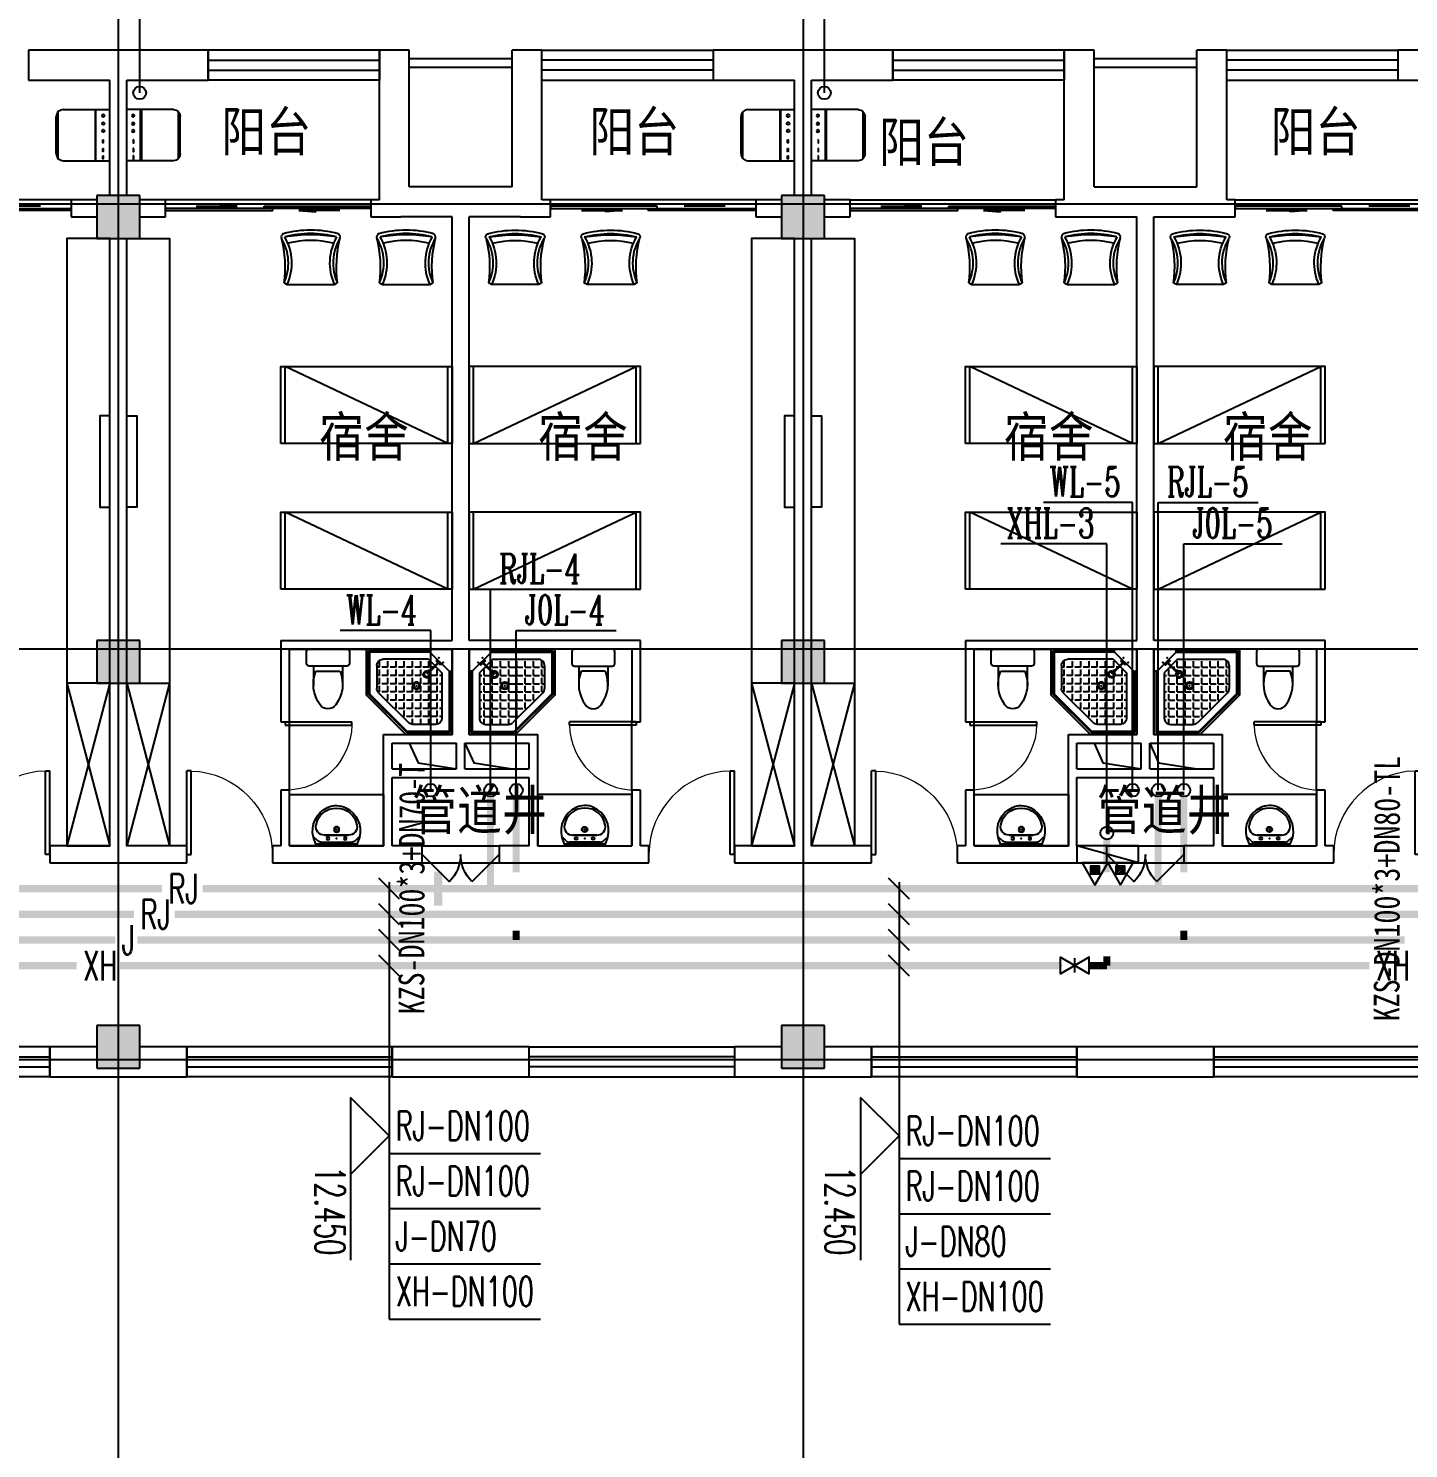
# Model space of a CAD drawing. Extents: x 0 to 2838408, y -923048 to 203859.
# Drawn here: x 2368167 to 2384292, y -625085 to -608488 of the extents above; entities that cross this region are included whole.
import ezdxf
from ezdxf.enums import TextEntityAlignment as Align

# ---------------------------------------------------------------- set-up
doc = ezdxf.new("R2010")
doc.units = 0
doc.header["$LTSCALE"] = 1000
for name, color, linetype in [('A-Fixt', 81, 'Continuous'), ('CLAYER', 7, 'Continuous'), ('COLUMN', 9, 'Continuous'), ('DIM_污水', 3, 'Continuous'), ('DIM_消防', 3, 'Continuous'), ('DIM_热给水', 3, 'Continuous'), ('DIM_给水', 3, 'Continuous'), ('DOOR_FIRE', 4, 'Continuous'), ('DOTE', 8, 'Continuous'), ('E2-栏杆', 92, 'Continuous'), ('EQUIP_灭火器', 7, 'Continuous'), ('PIPE-消防', 1, 'Continuous'), ('PIPE-热给水', 5, 'Continuous'), ('PIPE-给水', 3, 'Continuous'), ('PUB_HATCH', 8, 'Continuous'), ('PUB_TEXT', 7, 'Continuous'), ('TEXT_消防', 7, 'Continuous'), ('TEXT_热给水', 7, 'Continuous'), ('TEXT_给水', 7, 'Continuous'), ('TWT_ELEV', 3, 'Continuous'), ('VALVE_消防', 7, 'Continuous'), ('VPIPE-污水', 2, 'Continuous'), ('VPIPE-消防', 1, 'Continuous'), ('VPIPE-热给水', 5, 'Continuous'), ('VPIPE-给水', 3, 'Continuous'), ('WALL', 9, 'Continuous'), ('WINDOW', 4, 'Continuous'), ('WP_F', 1, 'Continuous'), ('XREF', 8, 'Continuous'), ('抗震支吊架', 2, 'Continuous'), ('洁具', 213, 'Continuous'), ('配景', 3, 'Continuous'), ('附件', 70, 'Continuous')]:
    doc.layers.add(name, color=color, linetype=linetype)
doc.styles.add('_TWT_DIM_ELE', font='SIMPLEX', dxfattribs={"width": 0.8, "height": 2.3, "bigfont": 'HZTXT'})
doc.styles.add('_TWT_PIPEDN', font='SIMPLEX', dxfattribs={"width": 0.8, "height": 2.3, "bigfont": 'HZTXT'})
doc.styles.add('_TWT_PIPETEXT', font='SIMPLEX', dxfattribs={"width": 0.8, "height": 2.3, "bigfont": 'HZTXT'})
doc.styles.add('_TWT_SERIAL', font='COMPLEX', dxfattribs={"width": 0.8, "height": 2.3, "bigfont": 'HZTXT'})
doc.styles.add('HZ', font='aaa等高度-单线.shx', dxfattribs={"width": 0.7, "height": 50, "bigfont": 'aaa-hztxt.shx'})
doc.styles.add('kzcad', font='', dxfattribs={"width": 0.8})
doc.styles.get("Standard").update_dxf_attribs({"font": 'geniso.shx', "bigfont": 'hztxt.shx'})
doc.styles.get('kzcad').set_extended_font_data('SimSun')

# ---------------------------------------------------------------- blocks, each defined once
blk = doc.blocks.new('$TwtSys$00000546')
h = blk.add_hatch()
h.set_pattern_fill('ANSI31', color=256, scale=200, style=0)
h.set_pattern_definition([(45, (-38543.802, -6670.83), (-17.67767, 17.67767), [])])
h.paths.add_polyline_path([(-65, 174), (65, 174), (65, 44), (-65, 44)])
for points in [[(0, 344), (-198, 0), (198, 0)], [(-65, 174), (65, 174), (65, 44), (-65, 44)]]:
    blk.add_lwpolyline(points, close=True)
blk = doc.blocks.new('A$C29581A72')
at = {"layer": '附件'}
blk.add_line((750, 200), (30, 0), dxfattribs=at)
blk.add_lwpolyline([(30, 200), (750, 200), (750, 0), (30, 0), (30, 200)], dxfattribs=at)
blk.add_solid([(750, 200), (30, 0), (750, 0), (750, 200)], dxfattribs=at)
at = {"layer": 'EQUIP_灭火器', "xscale": 0.75, "yscale": -0.75, "zscale": 0.75, "rotation": 180}
for p in [(241, 200), (539, 200)]:
    blk.add_blockref('$TwtSys$00000546', p, dxfattribs=at)
at = {"style": 'HZ', "flags": 1}
for tag in ['WHAT', 'SPEC', 'UNIT']:
    blk.add_attdef(tag, (375, 0), '', height=0.001, dxfattribs=at)
blk = doc.blocks.new('1F平面-CAD导入_dwg_Drawing4_t3_dwg_$plan$00001613-474159-1F-927810-1F')
at = {"layer": '洁具'}
for p, q in [((-200, 170), (-430, 170)), ((-30, 250), (-170, 250)), ((-260, -140), (-260, 140)), ((-200, -170), (-200, -220)), ((-170, -250), (-30, -250))]:
    blk.add_line(p, q, dxfattribs=at)
for points in [[(-200, 220), (-200, 170), (-200, -170), (-430, -170)], [(0, -220), (0, 220)]]:
    blk.add_lwpolyline(points, dxfattribs=at)
for centre, radius, start, end in [((-413, -227), 398, 67.4505, 126.6381), ((-170, 220), 30, 90, 180), ((-30, 220), 30, 0, 90), ((-590, 0), 110, 123.4509, 236.5491), ((-413, 227), 398, 233.3619, 292.5495), ((-170, -220), 30, 180, 270), ((-30, -220), 30, 270, 0)]:
    blk.add_arc(centre, radius, start, end, dxfattribs=at)
blk = doc.blocks.new('$lvtry$00000169')
at = {"color": 0}
for p, q in [((259, -36), (259, 0)), ((259, -36), (36, -259)), ((276, -120), (120, -276)), ((144, -151), (291, -298)), ((151, -144), (298, -291)), ((259, -24), (976, -24)), ((259, -36), (964, -36)), ((270, -213), (270, -143)), ((276, -120), (808, -120)), ((366, -213), (366, -143)), ((462, -213), (462, -143)), ((558, -213), (558, -143)), ((655, -213), (655, -143)), ((751, -213), (751, -143)), ((847, -213), (847, -143)), ((964, -36), (976, -24)), ((964, -36), (964, -525)), ((976, -24), (976, -530)), ((36, -259), (0, -259)), ((24, -259), (24, -976)), ((36, -259), (36, -964)), ((120, -276), (120, -808)), ((120, -309), (147, -309)), ((173, -309), (173, -239)), ((173, -309), (243, -309)), ((183, -213), (205, -213)), ((220, -213), (243, -213)), ((270, -213), (340, -213)), ((270, -263), (270, -239)), ((334, -309), (340, -309)), ((366, -213), (436, -213)), ((366, -309), (366, -239)), ((366, -309), (436, -309)), ((462, -213), (532, -213)), ((462, -309), (462, -239)), ((462, -309), (532, -309)), ((558, -213), (628, -213)), ((558, -309), (558, -239)), ((558, -309), (628, -309)), ((655, -213), (725, -213)), ((655, -309), (655, -239)), ((655, -309), (725, -309)), ((751, -213), (821, -213)), ((751, -309), (751, -239)), ((751, -309), (821, -309)), ((847, -213), (880, -213)), ((847, -309), (847, -239)), ((847, -309), (880, -309)), ((880, -192), (880, -460)), ((120, -405), (147, -405)), ((173, -405), (173, -335)), ((173, -405), (243, -405)), ((173, -501), (173, -431)), ((270, -405), (270, -335)), ((270, -405), (340, -405)), ((270, -501), (270, -431)), ((366, -405), (366, -335)), ((366, -405), (379, -405)), ((366, -501), (366, -431)), ((462, -405), (462, -335)), ((462, -405), (532, -405)), ((462, -501), (462, -431)), ((558, -405), (558, -335)), ((558, -405), (628, -405)), ((558, -501), (558, -431)), ((655, -405), (655, -335)), ((655, -405), (725, -405)), ((655, -501), (655, -431)), ((751, -405), (751, -335)), ((751, -405), (821, -405)), ((751, -501), (751, -431)), ((847, -405), (847, -335)), ((847, -405), (880, -405)), ((847, -501), (847, -431)), ((120, -501), (147, -501)), ((120, -598), (147, -598)), ((173, -501), (243, -501)), ((173, -598), (173, -528)), ((173, -598), (243, -598)), ((173, -694), (173, -624)), ((270, -501), (340, -501)), ((270, -598), (270, -528)), ((270, -598), (340, -598)), ((270, -694), (270, -624)), ((366, -501), (436, -501)), ((366, -598), (366, -528)), ((366, -598), (436, -598)), ((366, -694), (366, -624)), ((462, -501), (532, -501)), ((462, -598), (462, -528)), ((462, -598), (532, -598)), ((462, -694), (462, -624)), ((859, -511), (511, -859)), ((964, -525), (525, -964)), ((976, -530), (530, -976)), ((558, -501), (628, -501)), ((558, -598), (558, -528)), ((558, -598), (628, -598)), ((558, -694), (558, -624)), ((655, -501), (725, -501)), ((655, -598), (655, -528)), ((655, -598), (725, -598)), ((655, -694), (655, -624)), ((751, -501), (821, -501)), ((751, -598), (751, -528)), ((751, -598), (773, -598)), ((847, -501), (867, -501)), ((964, -525), (976, -530)), ((120, -694), (147, -694)), ((120, -790), (147, -790)), ((173, -694), (243, -694)), ((173, -790), (173, -720)), ((173, -790), (243, -790)), ((173, -878), (173, -816)), ((270, -694), (340, -694)), ((270, -790), (270, -720)), ((270, -790), (340, -790)), ((270, -880), (270, -816)), ((366, -694), (436, -694)), ((366, -790), (366, -720)), ((366, -790), (436, -790)), ((366, -880), (366, -816)), ((462, -694), (532, -694)), ((462, -790), (462, -720)), ((462, -790), (532, -790)), ((462, -880), (462, -816)), ((558, -694), (628, -694)), ((558, -790), (558, -720)), ((558, -790), (580, -790)), ((655, -694), (676, -694)), ((36, -964), (24, -976)), ((24, -976), (530, -976)), ((36, -964), (525, -964)), ((192, -880), (460, -880)), ((525, -964), (530, -976))]:
    blk.add_line(p, q, dxfattribs=at)
blk.add_lwpolyline([(0, 0), (0, -1000), (540, -1000), (1000, -540), (1000, 0)], close=True)
for points in [[(0, 0), (0, -1000)], [(0, 0), (1000, 0)], [(1000, 0), (1000, -540)], [(136, -190), (148, -178), (132, -162), (121, -174)], [(190, -136), (178, -148), (162, -132), (174, -121)], [(1000, -540), (540, -1000)], [(0, -1000), (540, -1000)]]:
    blk.add_lwpolyline(points, close=True, dxfattribs=at)
for radius in [43.8, 31.1]:
    blk.add_circle((416, -428), radius, dxfattribs=at)
for centre, radius, start, end in [((808, -192), 72, 0, 90), ((296, -296), 40.6, 142.583, 128.4197), ((296, -296), 28.6, 145.828, 125.6599), ((808, -460), 72, 315, 0), ((192, -808), 72, 180, 270), ((460, -808), 72, 270, 315)]:
    blk.add_arc(centre, radius, start, end, dxfattribs=at)
for p in [(103, -156, 0), (156, -102, 0), (416, -428, 0)]:
    blk.add_point(p, dxfattribs=at)
blk = doc.blocks.new('$lvtry$00000178')
at = {"color": 0}
for p, q in [((-238, 0), (238, 0)), ((-214, -36), (-272, -91)), ((-180, -23), (180, -23)), ((-142, -105), (140, -105)), ((140, -105), (-142, -105)), ((216, -37), (268, -91))]:
    blk.add_line(p, q, dxfattribs=at)
blk.add_lwpolyline([(-104, -430, 0.224698), (110, -425, 0.348046), (269, -79), (239, 0), (-241, 0), (-271, -79, 0.356844)], format="xyb", close=True, dxfattribs=at)
for centre, radius in [((-100, -65), 16.3), ((1, -172), 31.6), ((100, -65), 16.3)]:
    blk.add_circle(centre, radius, dxfattribs=at)
at = {"color": 0, "lineweight": 13}
blk.add_circle((1, -172), 23, dxfattribs=at)
at = {"color": 0}
for centre, radius, start, end in [((-142, -205), 100, 90, 190.5602), ((-180, -73), 50, 90, 133.181), ((140, -205), 100, 349.4398, 90), ((180, -73), 50, 44.5607, 90), ((-1, -179), 243, 190.5602, 349.4398)]:
    blk.add_arc(centre, radius, start, end, dxfattribs=at)
for p in [(0, -65), (1, -172)]:
    blk.add_point(p, dxfattribs=at)
blk = doc.blocks.new('A$C70365C93')
at = {"layer": '洁具'}
blk.add_lwpolyline([(-1900, 2300), (-1900, 1700), (-800, 1700), (-800, 2300)], close=True, dxfattribs=at)
blk.add_blockref('$lvtry$00000178', (-1350, 2280), dxfattribs=at)
at = {"layer": '洁具', "rotation": 180}
blk.add_blockref('$lvtry$00000169', (0, 0), dxfattribs=at)
at = {"layer": '洁具', "extrusion": (0, 0, -1), "xscale": -1, "zscale": -1, "rotation": 90}
blk.add_blockref('1F平面-CAD导入_dwg_Drawing4_t3_dwg_$plan$00001613-474159-1F-927810-1F', (1450, 0), dxfattribs=at)
blk = doc.blocks.new('单人床')
at = {"layer": 'A-Fixt'}
for p, q in [((47774, 13973), (48674, 13973)), ((47774, 12073), (48674, 13973)), ((47774, 12073), (48674, 12073))]:
    blk.add_line(p, q, dxfattribs=at)
blk.add_lwpolyline([(47774, 14023), (48674, 14023), (48674, 12023), (47774, 12023), (47774, 14023)], dxfattribs=at)
blk = doc.blocks.new('CH_AP01')
for p, q in [((-311, 17), (-275, 0)), ((-275, 0), (275, 0)), ((275, 0), (311, 17))]:
    blk.add_line(p, q)
for centre, radius, start, end in [((-307, 555), 37.8, 100.1859, 202.8359), ((-1658, 202), 1360, 352.1659, 14.4283), ((-824, 250), 563, 335.5038, 31.0903), ((0, -579), 1213, 74.7104, 105.2896), ((0, -579), 1173, 75.0287, 104.9713), ((0, -1278), 1857, 80.611, 99.389), ((-824, 250), 603, 335.5038, 30.2691), ((0, -579), 1093, 75.8767, 104.1233), ((824, 250), 603, 149.7309, 204.4962), ((824, 250), 563, 148.9097, 204.4962), ((1658, 202), 1360, 165.5717, 187.8341), ((307, 555), 37.8, 337.1641, 79.8141)]:
    blk.add_arc(centre, radius, start, end)
blk = doc.blocks.new('A$C61295E98')
at = {"color": 3}
for p, q in [((544, 598), (0, 598)), ((0, 598), (0, 0)), ((161, 598), (161, 0)), ((170, 0), (170, 598)), ((603, 572), (603, 26)), ((624, 518), (624, 80)), ((544, 0), (0, 0))]:
    blk.add_line(p, q, dxfattribs=at)
for points in [[(82, 540), (75, 540), (75, 577), (82, 577)], [(82, 453), (75, 453), (75, 490), (82, 490)], [(82, 353), (75, 353), (75, 389), (82, 389)]]:
    blk.add_lwpolyline(points, close=True, dxfattribs=at)
for centre in [(74, 250), (74, 164), (74, 71)]:
    blk.add_circle(centre, 15.7, dxfattribs=at)
for centre, start, end in [((544, 518), 360, 90), ((544, 80), 270, 0)]:
    blk.add_arc(centre, 80, start, end, dxfattribs=at)
blk = doc.blocks.new('宿舍')
at = {"layer": 'A-Fixt'}
for p, q in [((47854, 13802), (48354, 15702)), ((48354, 13802), (47854, 15702)), ((47854, 13802), (48354, 13802))]:
    blk.add_line(p, q, dxfattribs=at)
for points in [[(47854, 8602), (48354, 8602), (48354, 15702), (47854, 15702)], [(47854, 10676), (47970, 10676), (47970, 11743), (47854, 11743)]]:
    blk.add_lwpolyline(points, close=True, dxfattribs=at)
at = {"xscale": -1, "rotation": 90}
for p in [(63677, 60475), (63677, 58775)]:
    blk.add_blockref('单人床', p, dxfattribs=at)
at = {"layer": 'A-Fixt', "xscale": -1, "rotation": 180}
for p in [(50002, 9140), (51117, 9140)]:
    blk.add_blockref('CH_AP01', p, dxfattribs=at)
at = {"layer": '配景', "color": 252}
blk.add_blockref('A$C61295E98', (47854, 7097), dxfattribs=at)
blk = doc.blocks.new('$WINLIB2D$00000001')
at = {"color": 0}
for points in [[(-0.5, 0.5), (-0.5, -0.5)], [(-0.5, 0.5), (0.5, 0.5)], [(0.5, -0.5), (0.5, 0.5)], [(0.5, 0.1667), (-0.5, 0.1667)], [(0.5, -0.1667), (-0.5, -0.1667)], [(-0.5, -0.5), (0.5, -0.5)]]:
    blk.add_lwpolyline(points, dxfattribs=at)
blk = doc.blocks.new('$DorLib2D$00000131')
at = {"color": 0, "linetype": 'Continuous'}
for p, q in [((0.15, 0.125), (0.2319, 0.1973)), ((0.2319, 0.1973), (0.2319, 0.125)), ((-0.5, 0.125), (-0.5, 0)), ((0.0192, 0.125), (-0.5, 0.125)), ((0.0192, 0), (0.0192, 0.125)), ((0.35, 0.125), (0.15, 0.125)), ((-0.5, 0), (0.0192, 0)), ((-0.024, 0), (0.5, 0)), ((-0.024, -0.125), (-0.024, 0)), ((0.5, 0), (0.5, -0.125)), ((-0.35, -0.125), (-0.15, -0.125)), ((-0.2319, -0.1973), (-0.2319, -0.125)), ((-0.15, -0.125), (-0.2319, -0.1973)), ((0.5, -0.125), (-0.024, -0.125))]:
    blk.add_line(p, q, dxfattribs=at)
blk = doc.blocks.new('$DorLib2D$00000116')
at = {"color": 0}
for p, q in [((-0.5, 0), (-0.146, 0.354)), ((0.5, 0), (0.146, 0.354))]:
    blk.add_line(p, q, dxfattribs=at)
for centre, start, end in [((-0.5, 0), 0, 45), ((0.5, 0), 135, 180)]:
    blk.add_arc(centre, 0.5, start, end, dxfattribs=at)
blk = doc.blocks.new('$DorLib2D$00000001')
for p, q in [((0.45, 0.975), (0.5, 0.975)), ((0.45, 0), (0.45, 0.975)), ((0.5, 0), (0.5, 0.975)), ((0.5, 0), (0.45, 0))]:
    blk.add_line(p, q)
at = {"lineweight": 13}
blk.add_arc((0.475, 0), 0.975, 91.4693, 180, dxfattribs=at)
blk = doc.blocks.new('4F1')
at = {"layer": 'PUB_HATCH'}
for points in [[(2369466.7, -610441.3), (2368966.7, -610441.3), (2368966.7, -610941.3), (2369466.7, -610941.3)], [(2377466.7, -610441.3), (2376966.7, -610441.3), (2376966.7, -610941.3), (2377466.7, -610941.3)], [(2369466.7, -615641.3), (2368966.7, -615641.3), (2368966.7, -616141.3), (2369466.7, -616141.3)], [(2377466.7, -615641.3), (2376966.7, -615641.3), (2376966.7, -616141.3), (2377466.7, -616141.3)], [(2369466.7, -620141.3), (2368966.7, -620141.3), (2368966.7, -620641.3), (2369466.7, -620641.3)], [(2377466.7, -620141.3), (2376966.7, -620141.3), (2376966.7, -620641.3), (2377466.7, -620641.3)]]:
    blk.add_hatch(color=256, dxfattribs=at).paths.add_polyline_path(points)
for points in [[(2372616.7, -616841.3), (2372720.3, -617071.5), (2373166.7, -617141.3)], [(2373266.7, -616841.3), (2373370.3, -617071.5), (2373816.7, -617141.3)], [(2380616.7, -616841.3), (2380720.3, -617071.5), (2381166.7, -617141.3)], [(2381266.7, -616841.3), (2381370.3, -617071.5), (2381816.7, -617141.3)]]:
    blk.add_lwpolyline(points)
at = {"layer": 'COLUMN'}
for p, q in [((2369466.7, -610441.3), (2368966.7, -610441.3)), ((2368966.7, -610441.3), (2368966.7, -610941.3)), ((2369466.7, -610941.3), (2369466.7, -610441.3)), ((2377466.7, -610441.3), (2376966.7, -610441.3)), ((2376966.7, -610441.3), (2376966.7, -610941.3)), ((2377466.7, -610941.3), (2377466.7, -610441.3)), ((2368966.7, -610941.3), (2369466.7, -610941.3)), ((2376966.7, -610941.3), (2377466.7, -610941.3)), ((2369466.7, -615641.3), (2368966.7, -615641.3)), ((2368966.7, -615641.3), (2368966.7, -616141.3)), ((2369466.7, -616141.3), (2369466.7, -615641.3)), ((2377466.7, -615641.3), (2376966.7, -615641.3)), ((2376966.7, -615641.3), (2376966.7, -616141.3)), ((2377466.7, -616141.3), (2377466.7, -615641.3)), ((2368966.7, -616141.3), (2369466.7, -616141.3)), ((2376966.7, -616141.3), (2377466.7, -616141.3)), ((2369466.7, -620141.3), (2368966.7, -620141.3)), ((2368966.7, -620141.3), (2368966.7, -620641.3)), ((2369466.7, -620641.3), (2369466.7, -620141.3)), ((2377466.7, -620141.3), (2376966.7, -620141.3)), ((2376966.7, -620141.3), (2376966.7, -620641.3)), ((2377466.7, -620641.3), (2377466.7, -620141.3)), ((2368966.7, -620641.3), (2369466.7, -620641.3)), ((2376966.7, -620641.3), (2377466.7, -620641.3))]:
    blk.add_line(p, q, dxfattribs=at)
at = {"layer": 'DOOR_FIRE'}
for p, q in [((2372766.7, -618041.3), (2373666.7, -618041.3)), ((2380766.7, -618041.3), (2381666.7, -618041.3)), ((2372766.7, -618241.3), (2373666.7, -618241.3)), ((2380766.7, -618241.3), (2381666.7, -618241.3))]:
    blk.add_line(p, q, dxfattribs=at)
at = {"layer": 'DOTE'}
for p, q in [((2369216.7, -606941.3), (2369216.7, -690141.3)), ((2377216.7, -606941.3), (2377216.7, -690141.3)), ((2453916.7, -610541.3), (2343216.7, -610541.3)), ((2453916.7, -610541.3), (2343216.7, -610541.3)), ((2453916.7, -615741.3), (2343216.7, -615741.3)), ((2453916.7, -620541.3), (2343216.7, -620541.3))]:
    blk.add_line(p, q, dxfattribs=at)
at = {"layer": 'E2-栏杆'}
for points in [[(2372616.7, -608841.3), (2373816.7, -608841.3)], [(2372616.7, -608941.3), (2373816.7, -608941.3)], [(2380616.7, -608841.3), (2381816.7, -608841.3)], [(2380616.7, -608941.3), (2381816.7, -608941.3)]]:
    blk.add_lwpolyline(points, dxfattribs=at)
at = {"layer": 'WALL'}
for p, q in [((2369216.7, -608741.3), (2368166.7, -608741.3)), ((2368166.7, -608741.3), (2368166.7, -609091.3)), ((2370266.7, -608741.3), (2369216.7, -608741.3)), ((2370266.7, -609091.3), (2370266.7, -608741.3)), ((2372616.7, -608741.3), (2372266.7, -608741.3)), ((2372266.7, -608741.3), (2372266.7, -609091.3)), ((2372616.7, -610341.3), (2372616.7, -608741.3)), ((2374166.7, -608741.3), (2373816.7, -608741.3)), ((2373816.7, -610341.3), (2373816.7, -608741.3)), ((2374166.7, -609091.3), (2374166.7, -608741.3)), ((2377216.7, -608741.3), (2376166.7, -608741.3)), ((2376166.7, -608741.3), (2376166.7, -609091.3)), ((2378266.7, -608741.3), (2377216.7, -608741.3)), ((2378266.7, -609091.3), (2378266.7, -608741.3)), ((2380616.7, -608741.3), (2380266.7, -608741.3)), ((2380266.7, -608741.3), (2380266.7, -609091.3)), ((2380616.7, -610341.3), (2380616.7, -608741.3)), ((2382166.7, -608741.3), (2381816.7, -608741.3)), ((2381816.7, -610341.3), (2381816.7, -608741.3)), ((2382166.7, -609091.3), (2382166.7, -608741.3)), ((2385216.7, -608741.3), (2384166.7, -608741.3)), ((2384166.7, -608741.3), (2384166.7, -609091.3)), ((2368166.7, -609091.3), (2369116.7, -609091.3)), ((2369116.7, -610441.3), (2369116.7, -609091.3)), ((2369316.7, -609091.3), (2370266.7, -609091.3)), ((2369316.7, -610441.3), (2369316.7, -609091.3)), ((2372266.7, -610491.3), (2372266.7, -609091.3)), ((2374166.7, -610491.3), (2374166.7, -609091.3)), ((2376166.7, -609091.3), (2377116.7, -609091.3)), ((2377116.7, -610441.3), (2377116.7, -609091.3)), ((2377316.7, -609091.3), (2378266.7, -609091.3)), ((2377316.7, -610441.3), (2377316.7, -609091.3)), ((2380266.7, -610491.3), (2380266.7, -609091.3)), ((2382166.7, -610491.3), (2382166.7, -609091.3)), ((2384166.7, -609091.3), (2385116.7, -609091.3)), ((2373216.7, -610341.3), (2372616.7, -610341.3)), ((2373816.7, -610341.3), (2373216.7, -610341.3)), ((2380616.7, -610341.3), (2381216.7, -610341.3)), ((2381216.7, -610341.3), (2381816.7, -610341.3)), ((2368966.7, -610491.3), (2368666.7, -610491.3)), ((2368666.7, -610491.3), (2368666.7, -610691.3)), ((2369766.7, -610491.3), (2369466.7, -610491.3)), ((2369766.7, -610691.3), (2369766.7, -610491.3)), ((2372266.7, -610491.3), (2372166.7, -610491.3)), ((2372166.7, -610491.3), (2372166.7, -610691.3)), ((2374266.7, -610491.3), (2374166.7, -610491.3)), ((2374266.7, -610691.3), (2374266.7, -610491.3)), ((2376966.7, -610491.3), (2376666.7, -610491.3)), ((2376666.7, -610491.3), (2376666.7, -610691.3)), ((2377766.7, -610491.3), (2377466.7, -610491.3)), ((2377766.7, -610691.3), (2377766.7, -610491.3)), ((2380266.7, -610491.3), (2380166.7, -610491.3)), ((2380166.7, -610491.3), (2380166.7, -610691.3)), ((2382266.7, -610491.3), (2382166.7, -610491.3)), ((2382266.7, -610691.3), (2382266.7, -610491.3)), ((2368666.7, -610691.3), (2368966.7, -610691.3)), ((2369466.7, -610691.3), (2369766.7, -610691.3)), ((2372166.7, -610691.3), (2372516.7, -610691.3)), ((2373116.7, -610691.3), (2372516.7, -610691.3)), ((2373116.7, -615641.3), (2373116.7, -610691.3)), ((2373916.7, -610691.3), (2373316.7, -610691.3)), ((2373316.7, -615641.3), (2373316.7, -610691.3)), ((2373916.7, -610691.3), (2374266.7, -610691.3)), ((2376666.7, -610691.3), (2376966.7, -610691.3)), ((2377466.7, -610691.3), (2377766.7, -610691.3)), ((2380166.7, -610691.3), (2380516.7, -610691.3)), ((2380516.7, -610691.3), (2381116.7, -610691.3)), ((2381116.7, -615641.3), (2381116.7, -610691.3)), ((2381316.7, -610691.3), (2381916.7, -610691.3)), ((2381316.7, -615641.3), (2381316.7, -610691.3)), ((2381916.7, -610691.3), (2382266.7, -610691.3)), ((2369116.7, -615641.3), (2369116.7, -610941.3)), ((2369316.7, -615641.3), (2369316.7, -610941.3)), ((2377116.7, -615641.3), (2377116.7, -610941.3)), ((2377316.7, -615641.3), (2377316.7, -610941.3)), ((2371116.7, -615641.3), (2373116.7, -615641.3)), ((2371116.7, -615641.3), (2371116.7, -616591.3)), ((2371216.7, -615741.3), (2373116.7, -615741.3)), ((2371216.7, -616591.3), (2371216.7, -615741.3)), ((2373116.7, -616741.3), (2373116.7, -615741.3)), ((2375316.7, -615641.3), (2373316.7, -615641.3)), ((2373316.7, -616741.3), (2373316.7, -615741.3)), ((2375216.7, -615741.3), (2373316.7, -615741.3)), ((2375216.7, -615741.3), (2375216.7, -616591.3)), ((2375316.7, -616591.3), (2375316.7, -615641.3)), ((2379116.7, -615641.3), (2381116.7, -615641.3)), ((2379116.7, -615641.3), (2379116.7, -616591.3)), ((2379216.7, -615741.3), (2381116.7, -615741.3)), ((2379216.7, -616591.3), (2379216.7, -615741.3)), ((2381116.7, -616741.3), (2381116.7, -615741.3)), ((2383316.7, -615641.3), (2381316.7, -615641.3)), ((2381316.7, -616741.3), (2381316.7, -615741.3)), ((2383216.7, -615741.3), (2381316.7, -615741.3)), ((2383216.7, -615741.3), (2383216.7, -616591.3)), ((2383316.7, -616591.3), (2383316.7, -615641.3)), ((2369116.7, -618041.3), (2369116.7, -616141.3)), ((2369316.7, -618041.3), (2369316.7, -616141.3)), ((2377116.7, -618041.3), (2377116.7, -616141.3)), ((2377316.7, -618041.3), (2377316.7, -616141.3)), ((2371116.7, -616591.3), (2371216.7, -616591.3)), ((2375216.7, -616591.3), (2375316.7, -616591.3)), ((2379116.7, -616591.3), (2379216.7, -616591.3)), ((2383216.7, -616591.3), (2383316.7, -616591.3)), ((2372316.7, -616741.3), (2373116.7, -616741.3)), ((2372316.7, -617241.3), (2372316.7, -616741.3)), ((2373316.7, -616741.3), (2374116.7, -616741.3)), ((2374116.7, -617241.3), (2374116.7, -616741.3)), ((2380316.7, -616741.3), (2381116.7, -616741.3)), ((2380316.7, -617241.3), (2380316.7, -616741.3)), ((2381316.7, -616741.3), (2382116.7, -616741.3)), ((2382116.7, -617241.3), (2382116.7, -616741.3)), ((2372416.7, -616841.3), (2373166.7, -616841.3)), ((2372416.7, -617141.3), (2372416.7, -616841.3)), ((2373166.7, -617141.3), (2373166.7, -616841.3)), ((2373266.7, -616841.3), (2374016.7, -616841.3)), ((2373266.7, -617141.3), (2373266.7, -616841.3)), ((2374016.7, -617141.3), (2374016.7, -616841.3)), ((2380416.7, -616841.3), (2381166.7, -616841.3)), ((2380416.7, -617141.3), (2380416.7, -616841.3)), ((2381166.7, -617141.3), (2381166.7, -616841.3)), ((2381266.7, -616841.3), (2382016.7, -616841.3)), ((2381266.7, -617141.3), (2381266.7, -616841.3)), ((2382016.7, -617141.3), (2382016.7, -616841.3)), ((2372316.7, -618041.3), (2372316.7, -617241.3)), ((2372416.7, -617141.3), (2373166.7, -617141.3)), ((2372416.7, -617241.3), (2373216.7, -617241.3)), ((2372416.7, -618041.3), (2372416.7, -617241.3)), ((2373216.7, -617241.3), (2374016.7, -617241.3)), ((2373266.7, -617141.3), (2374016.7, -617141.3)), ((2374016.7, -618041.3), (2374016.7, -617241.3)), ((2374116.7, -618041.3), (2374116.7, -617241.3)), ((2380316.7, -618041.3), (2380316.7, -617241.3)), ((2380416.7, -617141.3), (2381166.7, -617141.3)), ((2380416.7, -617241.3), (2381216.7, -617241.3)), ((2380416.7, -618041.3), (2380416.7, -617241.3)), ((2381216.7, -617241.3), (2382016.7, -617241.3)), ((2381266.7, -617141.3), (2382016.7, -617141.3)), ((2382016.7, -618041.3), (2382016.7, -617241.3)), ((2382116.7, -618041.3), (2382116.7, -617241.3)), ((2371216.7, -617391.3), (2371116.7, -617391.3)), ((2371116.7, -617391.3), (2371116.7, -618041.3)), ((2371216.7, -618041.3), (2371216.7, -617391.3)), ((2375316.7, -617391.3), (2375216.7, -617391.3)), ((2375216.7, -617391.3), (2375216.7, -618041.3)), ((2375316.7, -618041.3), (2375316.7, -617391.3)), ((2379216.7, -617391.3), (2379116.7, -617391.3)), ((2379116.7, -617391.3), (2379116.7, -618041.3)), ((2379216.7, -618041.3), (2379216.7, -617391.3)), ((2383316.7, -617391.3), (2383216.7, -617391.3)), ((2383216.7, -617391.3), (2383216.7, -618041.3)), ((2383316.7, -618041.3), (2383316.7, -617391.3)), ((2369116.7, -618041.3), (2368416.7, -618041.3)), ((2368416.7, -618041.3), (2368416.7, -618241.3)), ((2370016.7, -618041.3), (2369316.7, -618041.3)), ((2370016.7, -618241.3), (2370016.7, -618041.3)), ((2371116.7, -618041.3), (2371016.7, -618041.3)), ((2371016.7, -618041.3), (2371016.7, -618241.3)), ((2371216.7, -618041.3), (2372316.7, -618041.3)), ((2372766.7, -618041.3), (2372416.7, -618041.3)), ((2372766.7, -618241.3), (2372766.7, -618041.3)), ((2374016.7, -618041.3), (2373666.7, -618041.3)), ((2373666.7, -618041.3), (2373666.7, -618241.3)), ((2374116.7, -618041.3), (2375216.7, -618041.3)), ((2375416.7, -618041.3), (2375316.7, -618041.3)), ((2375416.7, -618241.3), (2375416.7, -618041.3)), ((2377116.7, -618041.3), (2376416.7, -618041.3)), ((2376416.7, -618041.3), (2376416.7, -618241.3)), ((2378016.7, -618041.3), (2377316.7, -618041.3)), ((2378016.7, -618241.3), (2378016.7, -618041.3)), ((2379116.7, -618041.3), (2379016.7, -618041.3)), ((2379016.7, -618041.3), (2379016.7, -618241.3)), ((2379216.7, -618041.3), (2380316.7, -618041.3)), ((2380766.7, -618041.3), (2380416.7, -618041.3)), ((2380766.7, -618241.3), (2380766.7, -618041.3)), ((2382016.7, -618041.3), (2381666.7, -618041.3)), ((2381666.7, -618041.3), (2381666.7, -618241.3)), ((2382116.7, -618041.3), (2383216.7, -618041.3)), ((2383416.7, -618041.3), (2383316.7, -618041.3)), ((2383416.7, -618241.3), (2383416.7, -618041.3)), ((2368416.7, -618241.3), (2369216.7, -618241.3)), ((2369216.7, -618241.3), (2370016.7, -618241.3)), ((2371016.7, -618241.3), (2371116.7, -618241.3)), ((2371116.7, -618241.3), (2372316.7, -618241.3)), ((2372316.7, -618241.3), (2372766.7, -618241.3)), ((2373666.7, -618241.3), (2374116.7, -618241.3)), ((2374116.7, -618241.3), (2375316.7, -618241.3)), ((2375316.7, -618241.3), (2375416.7, -618241.3)), ((2376416.7, -618241.3), (2377216.7, -618241.3)), ((2377216.7, -618241.3), (2378016.7, -618241.3)), ((2379016.7, -618241.3), (2379116.7, -618241.3)), ((2379116.7, -618241.3), (2380316.7, -618241.3)), ((2380316.7, -618241.3), (2380766.7, -618241.3)), ((2381666.7, -618241.3), (2382116.7, -618241.3)), ((2382116.7, -618241.3), (2383316.7, -618241.3)), ((2383316.7, -618241.3), (2383416.7, -618241.3)), ((2368966.7, -620391.3), (2368416.7, -620391.3)), ((2368416.7, -620391.3), (2368416.7, -620741.3)), ((2370016.7, -620391.3), (2369466.7, -620391.3)), ((2370016.7, -620741.3), (2370016.7, -620391.3)), ((2374016.7, -620391.3), (2372416.7, -620391.3)), ((2372416.7, -620391.3), (2372416.7, -620741.3)), ((2374016.7, -620741.3), (2374016.7, -620391.3)), ((2376966.7, -620391.3), (2376416.7, -620391.3)), ((2376416.7, -620391.3), (2376416.7, -620741.3)), ((2378016.7, -620391.3), (2377466.7, -620391.3)), ((2378016.7, -620741.3), (2378016.7, -620391.3)), ((2382016.7, -620391.3), (2380416.7, -620391.3)), ((2380416.7, -620391.3), (2380416.7, -620741.3)), ((2382016.7, -620741.3), (2382016.7, -620391.3)), ((2368416.7, -620741.3), (2369216.7, -620741.3)), ((2369216.7, -620741.3), (2370016.7, -620741.3)), ((2372416.7, -620741.3), (2374016.7, -620741.3)), ((2376416.7, -620741.3), (2377216.7, -620741.3)), ((2377216.7, -620741.3), (2378016.7, -620741.3)), ((2380416.7, -620741.3), (2382016.7, -620741.3))]:
    blk.add_line(p, q, dxfattribs=at)
at = {"layer": 'WINDOW'}
for p, q in [((2368666.7, -610491.3), (2366266.7, -610491.3)), ((2372166.7, -610491.3), (2369766.7, -610491.3)), ((2376666.7, -610491.3), (2374266.7, -610491.3)), ((2377766.7, -610491.3), (2380166.7, -610491.3)), ((2382266.7, -610491.3), (2384666.7, -610491.3)), ((2371216.7, -617391.3), (2371216.7, -616591.3)), ((2375216.7, -617391.3), (2375216.7, -616591.3)), ((2379216.7, -617391.3), (2379216.7, -616591.3)), ((2383216.7, -617391.3), (2383216.7, -616591.3))]:
    blk.add_line(p, q, dxfattribs=at)
at = {"rotation": 180}
for name, p in [('宿舍', (2416970.6, -602339.6)), ('宿舍', (2424970.6, -602339.6)), ('宿舍', (2432970.6, -602339.6)), ('A$C70365C93', (2373316.7, -615741.3)), ('A$C70365C93', (2381316.7, -615741.3))]:
    blk.add_blockref(name, p, dxfattribs=at)
at = {"xscale": -1, "rotation": 180}
for name, p in [('宿舍', (2321462.9, -602339.6)), ('宿舍', (2329462.9, -602339.6)), ('A$C70365C93', (2373116.7, -615741.3)), ('A$C70365C93', (2381116.7, -615741.3))]:
    blk.add_blockref(name, p, dxfattribs=at)
at = {"layer": 'DOOR_FIRE', "xscale": 900, "yscale": -900, "zscale": 200}
for p in [(2373216.7, -618141.3), (2381216.7, -618141.3)]:
    blk.add_blockref('$DorLib2D$00000116', p, dxfattribs=at)
at = {"layer": 'WINDOW'}
for name, p, xscale, yscale, zscale, rotation in [('$WINLIB2D$00000001', (2371266.7, -608916.3), 2000, 350, 2000, 180.000000000002), ('$WINLIB2D$00000001', (2375166.7, -608916.3), -2000, 350, -2000, 180), ('$DorLib2D$00000131', (2367466.7, -610591.3), -2400, -200, -2400, 180), ('$DorLib2D$00000131', (2370966.7, -610591.3), 2400, -200, 2400, 180), ('$DorLib2D$00000131', (2375466.7, -610591.3), -2400, -200, -2400, 180), ('$DorLib2D$00000001', (2371166.7, -616991.3), 800, -800, 800, 90), ('$DorLib2D$00000001', (2375266.7, -616991.3), 800, 800, 800, 90), ('$DorLib2D$00000001', (2379166.7, -616991.3), 800, -800, 800, 90), ('$DorLib2D$00000001', (2383266.7, -616991.3), 800, 800, 800, 90), ('$WINLIB2D$00000001', (2367216.7, -620566.3), -2400, -350, -2400, 359.999999999981), ('$WINLIB2D$00000001', (2371216.7, -620566.3), -2400, -350, -2400, 359.999999999962), ('$WINLIB2D$00000001', (2379216.7, -620566.3), -2400, -350, -2400, 359.9999999999616), ('$WINLIB2D$00000001', (2383216.7, -620566.3), -2400, -350, -2400, 359.9999999999616)]:
    blk.add_blockref(name, p, dxfattribs=dict(at, xscale=xscale, yscale=yscale, zscale=zscale, rotation=rotation))
for name, p, xscale, yscale, zscale in [('$WINLIB2D$00000001', (2379266.7, -608916.3), -2000, -350, -2000), ('$WINLIB2D$00000001', (2383166.7, -608916.3), 2000, -350, 2000), ('$DorLib2D$00000131', (2378966.7, -610591.3), -2400, 200, -2400), ('$DorLib2D$00000131', (2383466.7, -610591.3), 2400, 200, 2400), ('$DorLib2D$00000001', (2367916.7, -618141.3), 1000, 1000, 1000), ('$DorLib2D$00000001', (2370516.7, -618141.3), -1000, 1000, -1000), ('$DorLib2D$00000001', (2375916.7, -618141.3), 1000, 1000, 1000), ('$DorLib2D$00000001', (2378516.7, -618141.3), -1000, 1000, -1000), ('$DorLib2D$00000001', (2383916.7, -618141.3), 1000, 1000, 1000), ('$WINLIB2D$00000001', (2375216.7, -620566.3), 2400, -350, 2400)]:
    blk.add_blockref(name, p, dxfattribs=dict(at, xscale=xscale, yscale=yscale, zscale=zscale))
at = {"layer": 'CLAYER'}
for p in [(2372649.1, -617904.3), (2380649.1, -617904.3)]:
    blk.add_text('管道井', height=525, dxfattribs=at).set_placement(p)
at = {"layer": 'PUB_TEXT'}
for s, p in [('阳台', (2370420, -609973.2)), ('阳台', (2374720.7, -609973.2)), ('阳台', (2382680.7, -609973.2)), ('阳台', (2378105, -610095.4)), ('宿舍', (2371562.1, -613541)), ('宿舍', (2374120.8, -613541)), ('宿舍', (2379562.1, -613541)), ('宿舍', (2382120.8, -613541))]:
    blk.add_text(s, height=525, dxfattribs=at).set_placement(p)
blk = doc.blocks.new('$VALVE$00000296')
for points in [[(-125, 72), (-125, -72), (125, 72), (125, -72), (-125, 72)], [(0, 60), (0, -64)]]:
    blk.add_lwpolyline(points)
for p in [(-125, 0), (125, 0)]:
    blk.add_point(p)

msp = doc.modelspace()

# ---------------------------------------------------------------- linework, layer by layer
at = {"layer": 'DIM_污水', "linetype": 'ByBlock'}
for p, q in [((2369466.7, -609241.3), (2369466.7, -608003.1)), ((2377466.7, -609241.3), (2377466.7, -608003.1))]:
    msp.add_line(p, q, dxfattribs=at)
at = {"layer": 'DIM_污水'}
for p, q in [((2381066.7, -614027.3), (2380026.6, -614027.3)), ((2381066.7, -617391.3), (2381066.7, -614027.3)), ((2372866.7, -615524.3), (2371807.3, -615524.3)), ((2372866.7, -617391.3), (2372866.7, -615524.3))]:
    msp.add_line(p, q, dxfattribs=at)
at = {"layer": 'DIM_消防'}
for p, q in [((2380766.7, -614510.3), (2379529.6, -614510.3)), ((2380766.7, -617891.3), (2380766.7, -614510.3))]:
    msp.add_line(p, q, dxfattribs=at)
at = {"layer": 'DIM_热给水'}
for p, q in [((2381366.7, -617391.3), (2381366.7, -614027.3)), ((2381366.7, -614027.3), (2382534, -614027.3)), ((2373566.7, -617391.3), (2373566.7, -615041.3)), ((2373566.7, -615041.3), (2374753.9, -615041.3))]:
    msp.add_line(p, q, dxfattribs=at)
at = {"layer": 'DIM_热给水', "linetype": 'ByBlock'}
for p, q in [((2372503.5, -618663.3), (2372259.6, -618419.3)), ((2378460.4, -618663.3), (2378216.4, -618419.3)), ((2372381.5, -618466.3), (2372381.5, -621636)), ((2378338.4, -618466.3), (2378338.4, -621695)), ((2372503.5, -618963.3), (2372259.6, -618719.3)), ((2378460.4, -618963.3), (2378216.4, -618719.3)), ((2372503.5, -619263.3), (2372259.6, -619019.3)), ((2378460.4, -619263.3), (2378216.4, -619019.3)), ((2372503.5, -619563.3), (2372259.6, -619319.3)), ((2378460.4, -619563.3), (2378216.4, -619319.3)), ((2372381.5, -621636), (2374149.3, -621636)), ((2372381.5, -621636), (2372381.5, -623571)), ((2378338.4, -621695), (2380106.2, -621695)), ((2378338.4, -621695), (2378338.4, -623630)), ((2372381.5, -622281), (2374149.3, -622281)), ((2378338.4, -622340), (2380106.2, -622340)), ((2372381.5, -622926), (2374149.3, -622926)), ((2378338.4, -622985), (2380106.2, -622985)), ((2372381.5, -623571), (2374149.3, -623571)), ((2378338.4, -623630), (2380106.2, -623630))]:
    msp.add_line(p, q, dxfattribs=at)
at = {"layer": 'DIM_给水'}
for p, q in [((2381666.7, -617391.3), (2381666.7, -614510.3)), ((2381666.7, -614510.3), (2382814.2, -614510.3)), ((2373866.7, -617391.3), (2373866.7, -615524.3)), ((2373866.7, -615524.3), (2375034, -615524.3))]:
    msp.add_line(p, q, dxfattribs=at)
at = {"layer": 'PIPE-消防', "ltscale": 1.5, "const_width": 82.5}
for points in [[(2380766.7, -617966.3), (2380766.7, -618350)], [(2368728.7, -619441.3), (2364566.7, -619441.3)], [(2380223.5, -619441.3), (2369236.2, -619441.3)], [(2380766.7, -619441.3), (2380561, -619441.3)], [(2380766.7, -619332.5), (2380766.7, -619441.3)], [(2383833, -619441.3), (2380766.7, -619441.3)]]:
    msp.add_lwpolyline(points, dxfattribs=at)
at = {"layer": 'PIPE-热给水', "ltscale": 1.5, "const_width": 82.5}
for points in [[(2373566.7, -618541.3), (2373566.7, -617466.3)], [(2381366.7, -618541.3), (2381366.7, -617466.3)], [(2369727.5, -618541.3), (2365566.7, -618541.3)], [(2373566.7, -618541.3), (2370203.5, -618541.3)], [(2381366.7, -618541.3), (2373566.7, -618541.3)], [(2384704.1, -618541.3), (2381366.7, -618541.3)], [(2369399.9, -618841.3), (2359598, -618841.3)], [(2384419, -618841.3), (2369875.8, -618841.3)]]:
    msp.add_lwpolyline(points, dxfattribs=at)
at = {"layer": 'PIPE-给水', "ltscale": 1.5, "const_width": 82.5}
for points in [[(2373866.7, -617466.3), (2373866.7, -618350)], [(2381666.7, -617466.3), (2381666.7, -618350)], [(2373866.7, -619032.5), (2373866.7, -619141.3)], [(2381666.7, -619032.5), (2381666.7, -619141.3)], [(2369182.6, -619141.3), (2365866.7, -619141.3)], [(2373866.7, -619141.3), (2369437.7, -619141.3)], [(2381666.7, -619141.3), (2373866.7, -619141.3)], [(2384244.3, -619141.3), (2381666.7, -619141.3)]]:
    msp.add_lwpolyline(points, dxfattribs=at)
at = {"layer": 'TWT_ELEV', "linetype": 'ByBlock'}
for p, q in [((2372381.5, -621432), (2371931.5, -620982)), ((2371931.5, -620982), (2371931.5, -622882.9)), ((2378338.4, -621432), (2377888.4, -620982)), ((2377888.4, -620982), (2377888.4, -622882.9)), ((2372381.5, -621267.8), (2372381.5, -621882)), ((2378338.4, -621267.8), (2378338.4, -621882)), ((2372381.5, -621432), (2371931.5, -621882)), ((2378338.4, -621432), (2377888.4, -621882))]:
    msp.add_line(p, q, dxfattribs=at)
at = {"layer": 'VPIPE-污水'}
for centre in [(2369466.7, -609241.3), (2377466.7, -609241.3), (2372866.7, -617391.3), (2381066.7, -617391.3)]:
    msp.add_circle(centre, 75, dxfattribs=at)
at = {"layer": 'VPIPE-消防'}
msp.add_circle((2380766.7, -617891.3), 75, dxfattribs=at)
at = {"layer": 'VPIPE-热给水'}
for centre in [(2373566.7, -617391.3), (2381366.7, -617391.3)]:
    msp.add_circle(centre, 75, dxfattribs=at)
at = {"layer": 'VPIPE-给水'}
for centre in [(2373866.7, -617391.3), (2381666.7, -617391.3)]:
    msp.add_circle(centre, 75, dxfattribs=at)
at = {"layer": '抗震支吊架', "color": 2, "const_width": 100}
msp.add_lwpolyline([(2372954.2, -618741.3), (2372954.2, -618341.3)], dxfattribs=at)

# ---------------------------------------------------------------- block references
at = {"layer": 'VALVE_消防', "linetype": 'ByBlock', "xscale": 1.35, "yscale": 1.35, "zscale": 1.35, "rotation": 180}
msp.add_blockref('$VALVE$00000296', (2380392.2, -619441.3), dxfattribs=at)
at = {"layer": 'WP_F', "xscale": -1, "rotation": 180}
msp.add_blockref('A$C29581A72', (2380386.7, -618041.3), dxfattribs=at)
at = {"layer": 'XREF'}
msp.add_blockref('4F1', (0, 0), dxfattribs=at)

# ---------------------------------------------------------------- texts
at = {"layer": 'DIM_污水', "color": 7, "style": '_TWT_SERIAL', "width": 0.64}
for s, p in [('WL-5', (2380095.6, -613958.3)), ('WL-4', (2371876.3, -615455.3))]:
    msp.add_text(s, height=345, dxfattribs=at).set_placement(p)
at = {"layer": 'DIM_消防', "color": 7, "style": '_TWT_SERIAL', "width": 0.64}
msp.add_text('XHL-3', height=345, dxfattribs=at).set_placement((2379598.6, -614441.3))
at = {"layer": 'DIM_热给水', "color": 7, "style": '_TWT_SERIAL', "width": 0.64}
for s, p in [('RJL-5', (2381466.1, -613958.3)), ('RJL-4', (2373665, -614972.3))]:
    msp.add_text(s, height=345, dxfattribs=at).set_placement(p)
at = {"layer": 'DIM_热给水', "color": 7, "linetype": 'ByBlock', "style": '_TWT_PIPEDN', "width": 0.64}
for s, p in [('RJ-DN100', (2372456.5, -621486)), ('RJ-DN100', (2378413.4, -621545)), ('RJ-DN100', (2372456.5, -622131)), ('RJ-DN100', (2378413.4, -622190)), ('J-DN70', (2372456.5, -622776)), ('J-DN80', (2378413.4, -622835)), ('XH-DN100', (2372456.5, -623421)), ('XH-DN100', (2378413.4, -623480))]:
    msp.add_text(s, height=345, dxfattribs=at).set_placement(p)
at = {"layer": 'DIM_给水', "color": 7, "style": '_TWT_SERIAL', "width": 0.64}
for s, p in [('J0L-5', (2381767.3, -614441.3)), ('J0L-4', (2373966.1, -615455.3))]:
    msp.add_text(s, height=345, dxfattribs=at).set_placement(p)
at = {"layer": 'TEXT_消防', "linetype": 'ByBlock', "style": '_TWT_PIPETEXT', "width": 0.64}
for p in [(2368803.7, -619613.8), (2383908, -619613.8)]:
    msp.add_text('XH', height=345, dxfattribs=at).set_placement(p)
at = {"layer": 'TEXT_热给水', "linetype": 'ByBlock', "style": '_TWT_PIPETEXT', "width": 0.64}
for p in [(2369802.5, -618713.8), (2369474.9, -619013.8)]:
    msp.add_text('RJ', height=345, dxfattribs=at).set_placement(p)
at = {"layer": 'TEXT_给水', "linetype": 'ByBlock', "style": '_TWT_PIPETEXT', "width": 0.64}
msp.add_text('J', height=345, dxfattribs=at).set_placement((2369257.6, -619313.8))
at = {"layer": 'TWT_ELEV', "color": 7, "linetype": 'ByBlock', "style": '_TWT_DIM_ELE', "width": 0.64}
for p in [(2371517.5, -621786.5), (2377474.4, -621786.5)]:
    msp.add_text('12.450', height=345, rotation=270, dxfattribs=at).set_placement(p)
at = {"layer": '抗震支吊架', "color": 2, "style": 'kzcad', "width": 0.8}
for s, p in [('KZS-DN100*3+DN70-T', (2372794.2, -618541.3)), ('KZS-DN100*3+DN80-TL', (2384188, -618541.3))]:
    msp.add_text(s, height=300, rotation=89.88539, dxfattribs=at).set_placement(p, align=Align.CENTER)

doc.saveas('drawing.dxf')
